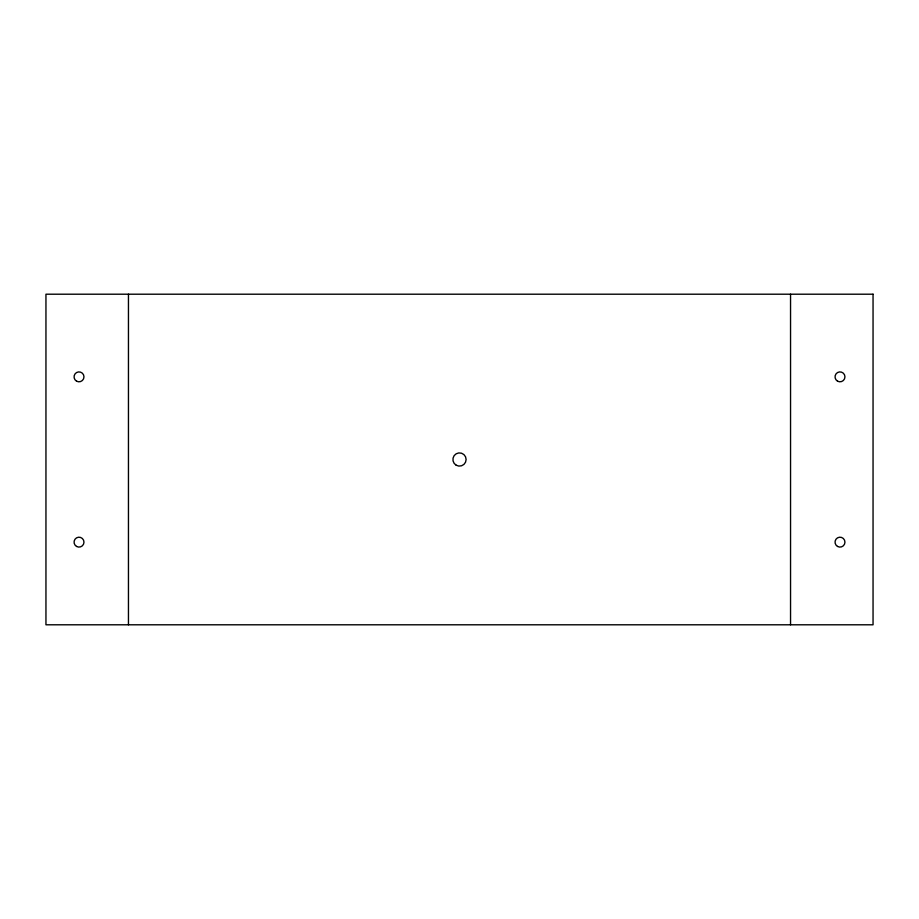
<?xml version="1.0" encoding="UTF-8"?>
<svg xmlns="http://www.w3.org/2000/svg" width="919" height="919" viewBox="0 0 919 919"><rect width="100%" height="100%" fill="white"/><g stroke="black" fill="none" stroke-linecap="round" stroke-linejoin="round"><path stroke-width="1.38" d="M790.547 294.206L790.547 624.794M128.453 294.206L128.453 624.794M873.05 294.206L45.95 294.206L45.95 624.794L873.05 624.794L873.05 294.206M837.508 546.437A4.963 4.963 0 0 0 844.952 542.153A4.963 4.963 0 0 0 837.508 537.856A4.963 4.963 0 0 0 837.508 546.437M837.508 381.144A4.963 4.963 0 0 0 844.952 376.847A4.963 4.963 0 0 0 837.508 372.563A4.963 4.963 0 0 0 837.508 381.144M456.192 465.221A6.617 6.617 0 0 0 466.117 459.5A6.617 6.617 0 0 0 456.192 453.779A6.617 6.617 0 0 0 456.192 465.221M76.53 381.144A4.963 4.963 0 0 0 83.974 376.847A4.963 4.963 0 0 0 76.53 372.563A4.963 4.963 0 0 0 76.53 381.144M76.53 546.437A4.963 4.963 0 0 0 83.974 542.153A4.963 4.963 0 0 0 76.53 537.856A4.963 4.963 0 0 0 76.53 546.437"/></g></svg>
